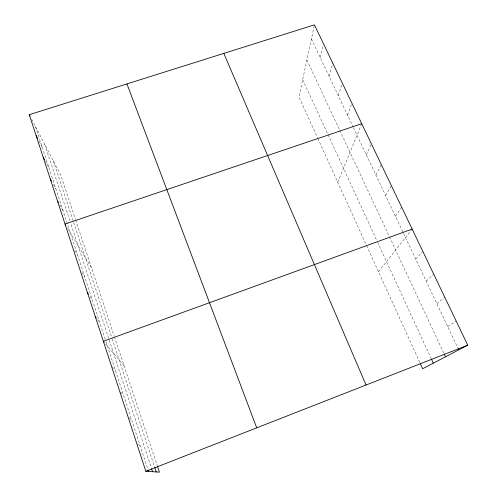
<?xml version="1.0" encoding="UTF-8"?>
<svg xmlns="http://www.w3.org/2000/svg" width="497" height="497" viewBox="0 0 497 497"><rect width="100%" height="100%" fill="white"/><g stroke="black" fill="none" stroke-linecap="round" stroke-linejoin="round"><path stroke-width="0.37" stroke-dasharray="2.48 1.86" d="M314.272 25.589L298.921 96.94L317.502 137.762M320.205 57.484L323.367 44.606M329.157 76.389L332.822 63.287M338.277 95.629L342.054 83.745M347.565 115.223L351.913 103.177M337.736 182.225L361.729 123.697M366.364 154.909L371.439 143.981M375.881 174.994L381.329 164.656M385.573 195.445L391.406 185.723M395.444 216.282L401.682 207.193M378.484 271.741L412.156 229.08M415.747 259.13L422.829 251.389M426.19 281.172L433.719 274.145M436.838 303.63L444.827 297.361M447.685 326.535L456.159 321.037M137.588 444.393L140.011 445.355M128.86 417.977L131.63 419.791M120.324 392.077L123.418 394.748M111.98 366.693L115.372 370.209M105.644 343.986L124.082 365.755M97.561 319.726L99.748 322.578M90.069 296.504L92.169 299.461M81.912 272.549L84.732 276.786M74.718 250.239L77.439 254.545M67.654 228.378L91.603 267.976M59.541 204.64L63.051 210.678M53.322 184.356L55.962 189.046M45.351 161.146L48.998 167.831M38.983 141.024L42.17 147.006M31.69 119.311L60.783 175.18L75.414 219.239M311.402 38.915L353.106 126.928M353.435 127.611L457.774 347.825M306.879 59.932L339.457 129.698M339.786 130.394L389.12 236.05M389.449 236.752L443.889 353.336M302.654 79.576L327.709 133.96M328.026 134.65L376.962 240.877M377.608 242.281L431.042 358.262M317.813 138.446L366.258 244.872M366.575 245.574L419.81 362.512M75.65 219.954L114.192 335.972M114.434 336.711L157.226 465.546M53.247 160.705L111.695 337.326M112.167 338.768L154.561 466.863M44.68 144.26L69.94 220.917M71.152 224.601L151.38 468.093M35.473 126.573L105.793 340.998M106.029 341.737L147.857 469.274"/><path stroke-width="0.75" d="M157.468 466.279L159.419 472.15L145.845 471.274L29.28 114.683L314.433 24.85L467.72 345.198L422.636 368.737L420.437 363.897M145.845 471.274L467.72 345.198M412.156 229.08L103.351 341.277L104.271 342.365M361.729 123.697L65.026 224.035L65.778 225.278M95.374 316.875L96.25 318.012M87.553 292.957L88.391 294.143M57.59 201.291L58.373 202.627M50.303 178.995L51.433 181.007M43.158 157.139L44.618 159.81M36.151 135.706L37.567 138.365M29.28 114.683L29.969 116.006M458.097 348.509L458.75 349.882M444.212 354.032L445.505 356.796M431.365 358.964L433.297 363.17M223.818 53.396L366.059 385.02M126.934 83.918L256.719 427.842M154.797 467.59L156.238 471.945M151.622 468.814L152.573 471.709M148.094 470L148.572 471.448"/></g></svg>
